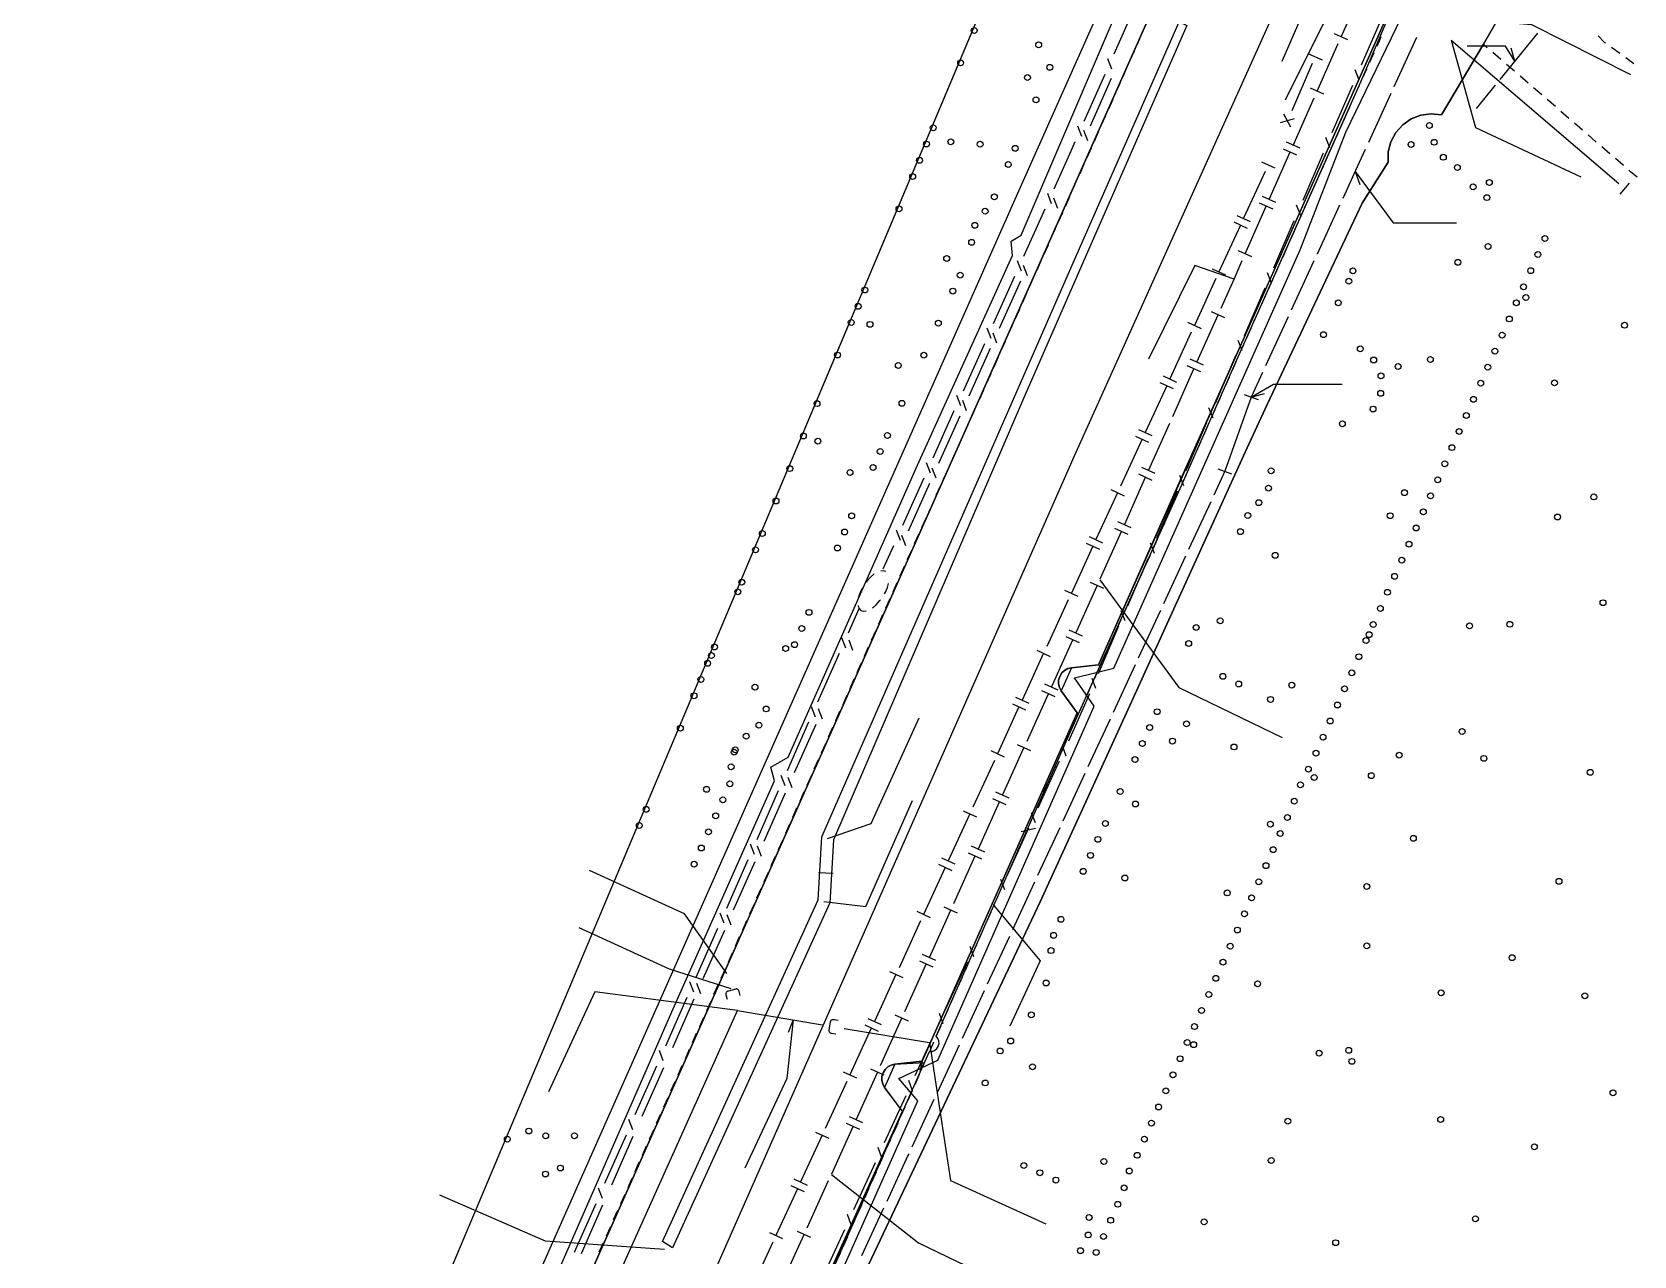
# Model space of a CAD drawing. Header units: metres. Extents: x 3206 to 3701, y 9896 to 11410.
# Drawn here: x 3428.9 to 3538.1, y 11059 to 11142.5 of the extents above; entities that cross this region are included whole.
import ezdxf

# ---------------------------------------------------------------- set-up
doc = ezdxf.new("R2010")
doc.units = ezdxf.units.M
for name, color, linetype in [('BOUNDARY', 7, 'Continuous'), ('CURB', 7, 'Continuous'), ('ELECTR_CABLE', 7, 'Continuous'), ('ELECTR_CABLE_COMM', 7, 'Continuous'), ('GAS', 7, 'Continuous'), ('GROUND', 7, 'Continuous'), ('ROAD', 7, 'Continuous'), ('SEWER', 7, 'Continuous'), ('SIDEWALK_PATH', 7, 'Continuous'), ('WATER_PIPELINE', 7, 'Continuous')]:
    doc.layers.add(name, color=color, linetype=linetype)

# ---------------------------------------------------------------- blocks, each defined once
blk = doc.blocks.new('МОЖЖЕВЕЛЬНИК_СКАЛЬНЫЙ')
blk.add_circle((0, 0), 0.2)
blk = doc.blocks.new('КЛЕН_САХАРИСТЫЙ')
blk.add_circle((0, 0), 0.2)
blk = doc.blocks.new('БЕРЕЗА_ПОЛЕЗНАЯ')
blk.add_circle((0, 0), 0.2)
blk = doc.blocks.new('ЧЕРЕМУХА_ШУБЕРТ')
blk.add_circle((0, 0), 0.2)

msp = doc.modelspace()

# ---------------------------------------------------------------- linework, layer by layer
at = {"layer": 'BOUNDARY'}
msp.add_lwpolyline([(3253.02, 9915.67), (3233.6, 10020.11), (3233.04, 10027.23), (3225.68, 10139.96), (3262.08, 10325.26), (3335.84, 10689.44), (3351.1, 10763.68), (3367.77, 10831.23), (3377.81, 10869.11), (3520.39, 11207.45), (3551.17, 11273.83), (3554.01, 11279.37), (3611.72, 11390.17), (3639.44, 11373.13), (3680.64, 11298.58), (3281.25, 9920.2)], close=True, dxfattribs=at)
at = {"layer": 'CURB'}
for points in [[(3520.12, 11140.89), (3524.53, 11150.8)], [(3504.55, 11142.26), (3504.26, 11141.61)], [(3520.89, 11142.13), (3520.77, 11141.83), (3520.61, 11141.48)], [(3535.69, 11142.19), (3536.14, 11141.75), (3536.2, 11141.71)], [(3504.06, 11141.15), (3503.77, 11140.51)], [(3520.4, 11141.03), (3520.11, 11140.38)], [(3528.14, 11141.38), (3527.87, 11141.62)], [(3529.07, 11140.58), (3528.52, 11141.06)], [(3536.6, 11141.42), (3537.17, 11141.01)], [(3537.58, 11140.72), (3538.14, 11140.3)], [(3503.57, 11140.05), (3503.29, 11139.41)], [(3519.9, 11139.92), (3519.61, 11139.28)], [(3530, 11139.78), (3529.45, 11140.25)], [(3503.08, 11138.95), (3502.8, 11138.3)], [(3519.4, 11138.82), (3519.11, 11138.17)], [(3530.93, 11138.98), (3530.92, 11138.98), (3530.38, 11139.45)], [(3531.85, 11138.17), (3531.3, 11138.65)], [(3502.6, 11137.85), (3502.31, 11137.2)], [(3518.91, 11137.72), (3518.62, 11137.07)], [(3532.78, 11137.37), (3532.23, 11137.85)], [(3502.1, 11136.74), (3501.82, 11136.1)], [(3518.42, 11136.61), (3518.13, 11135.96)], [(3533.71, 11136.57), (3533.16, 11137.04)], [(3501.61, 11135.64), (3501.33, 11135)], [(3517.93, 11135.5), (3517.64, 11134.86)], [(3534.64, 11135.76), (3534.09, 11136.24)], [(3535.56, 11134.96), (3535.01, 11135.44)], [(3501.12, 11134.54), (3500.84, 11133.89)], [(3517.43, 11134.4), (3517.14, 11133.75)], [(3536.49, 11134.16), (3535.94, 11134.64)], [(3500.63, 11133.44), (3500.35, 11132.79)], [(3516.94, 11133.29), (3516.65, 11132.65)], [(3537.42, 11133.36), (3536.87, 11133.83)], [(3538.35, 11132.56), (3537.91, 11132.93), (3537.8, 11133.03)], [(3500, 11132.01), (3499.86, 11131.69)], [(3516.45, 11132.19), (3516.16, 11131.54)], [(3499.65, 11131.23), (3499.37, 11130.59)], [(3515.95, 11131.08), (3515.66, 11130.44)], [(3499.17, 11130.14), (3498.88, 11129.5)], [(3515.46, 11129.98), (3515.17, 11129.33)], [(3498.68, 11129.04), (3498.39, 11128.4)], [(3514.97, 11128.87), (3514.68, 11128.22)], [(3498.19, 11127.94), (3497.9, 11127.3)], [(3514.47, 11127.77), (3514.19, 11127.12)], [(3497.7, 11126.85), (3497.42, 11126.2)], [(3513.98, 11126.66), (3513.69, 11126.01)], [(3497.21, 11125.75), (3496.93, 11125.11)], [(3513.49, 11125.56), (3513.2, 11124.91)], [(3496.73, 11124.65), (3496.44, 11124.01)], [(3513, 11124.45), (3512.71, 11123.8)], [(3496.24, 11123.55), (3495.95, 11122.91)], [(3512.5, 11123.35), (3512.21, 11122.7)], [(3495.75, 11122.46), (3495.46, 11121.82)], [(3512.01, 11122.24), (3511.72, 11121.59)], [(3495.26, 11121.36), (3494.98, 11120.72)], [(3511.52, 11121.14), (3511.23, 11120.49)], [(3494.77, 11120.26), (3494.49, 11119.62)], [(3511.02, 11120.03), (3510.97, 11119.91), (3510.74, 11119.38)], [(3494.28, 11119.16), (3494, 11118.52)], [(3510.54, 11118.92), (3510.25, 11118.27)], [(3493.8, 11118.07), (3493.76, 11117.99), (3493.51, 11117.43)], [(3510.05, 11117.82), (3509.76, 11117.17)], [(3493.3, 11116.97), (3493.02, 11116.33)], [(3509.56, 11116.71), (3509.27, 11116.06)], [(3492.81, 11115.88), (3492.52, 11115.24)], [(3509.07, 11115.6), (3508.78, 11114.95)], [(3492.32, 11114.78), (3492.03, 11114.14)], [(3508.58, 11114.5), (3508.29, 11113.85)], [(3491.82, 11113.69), (3491.54, 11113.05)], [(3508.09, 11113.39), (3507.8, 11112.74)], [(3491.33, 11112.59), (3491.04, 11111.95)], [(3507.6, 11112.28), (3507.32, 11111.63)], [(3490.84, 11111.5), (3490.55, 11110.86)], [(3507.11, 11111.18), (3506.82, 11110.53)], [(3490.35, 11110.4), (3490.06, 11109.76)], [(3506.61, 11110.07), (3506.32, 11109.43)], [(3489.85, 11109.31), (3489.56, 11108.67)], [(3489.36, 11108.21), (3489.07, 11107.57)], [(3506.12, 11108.97), (3505.82, 11108.32)], [(3488.87, 11107.12), (3488.59, 11106.51), (3488.58, 11106.48)], [(3505.62, 11107.87), (3505.33, 11107.22)], [(3488.38, 11106.02), (3488.09, 11105.38)], [(3505.12, 11106.76), (3504.83, 11106.12)], [(3487.89, 11104.92), (3487.6, 11104.28)], [(3504.62, 11105.66), (3504.33, 11105.01)], [(3487.4, 11103.82), (3487.11, 11103.18)], [(3504.13, 11104.56), (3503.83, 11103.91)], [(3486.91, 11102.73), (3486.63, 11102.09)], [(3503.63, 11103.45), (3503.34, 11102.81)], [(3486.42, 11101.63), (3486.14, 11100.99)], [(3503.13, 11102.35), (3502.84, 11101.7)], [(3485.93, 11100.53), (3485.65, 11099.89)], [(3502.63, 11101.25), (3502.34, 11100.6)], [(3485.45, 11099.43), (3485.16, 11098.79)], [(3502.14, 11100.14), (3501.84, 11099.5)], [(3484.96, 11098.34), (3484.67, 11097.7)], [(3499.8, 11099.13), (3499.09, 11097.55)], [(3501.64, 11099.04), (3501.35, 11098.39)], [(3484.47, 11097.24), (3484.19, 11096.6)], [(3501.14, 11097.94), (3500.85, 11097.29)], [(3483.98, 11096.14), (3483.7, 11095.5)], [(3500.64, 11096.83), (3500.35, 11096.19)], [(3483.49, 11095.05), (3483.21, 11094.4)], [(3500, 11095.41), (3499.94, 11095.28), (3499.85, 11095.09)], [(3483.01, 11093.95), (3482.72, 11093.31)], [(3499.64, 11094.63), (3499.36, 11093.98)], [(3482.52, 11092.85), (3482.23, 11092.21)], [(3499.15, 11093.53), (3498.87, 11092.88)], [(3482.03, 11091.75), (3482.01, 11091.7), (3481.74, 11091.11)], [(3498.67, 11092.42), (3498.38, 11091.77)], [(3481.54, 11090.66), (3481.26, 11090.02)], [(3498.18, 11091.31), (3497.89, 11090.66)], [(3481.05, 11089.56), (3480.77, 11088.92)], [(3497.69, 11090.21), (3497.41, 11089.56)], [(3480.56, 11088.46), (3480.28, 11087.82)], [(3497.2, 11089.1), (3496.92, 11088.45)], [(3480.08, 11087.36), (3479.79, 11086.72)], [(3496.72, 11087.99), (3496.43, 11087.34)], [(3479.59, 11086.27), (3479.3, 11085.63)], [(3496.23, 11086.89), (3495.94, 11086.24)], [(3479.1, 11085.17), (3478.81, 11084.53)], [(3495.74, 11085.78), (3495.46, 11085.13)], [(3478.61, 11084.07), (3478.32, 11083.43)], [(3495.25, 11084.67), (3494.97, 11084.03)], [(3478.12, 11082.98), (3477.84, 11082.34)], [(3494.77, 11083.57), (3494.48, 11082.92)], [(3477.63, 11081.88), (3477.35, 11081.24)], [(3494.28, 11082.46), (3493.99, 11081.81)], [(3477.14, 11080.78), (3476.86, 11080.14)], [(3493.79, 11081.35), (3493.51, 11080.71)], [(3476.65, 11079.68), (3476.37, 11079.04)], [(3493.31, 11080.25), (3493.02, 11079.6)], [(3476.17, 11078.59), (3475.88, 11077.95)], [(3492.82, 11079.14), (3492.53, 11078.49)], [(3475.68, 11077.49), (3475.39, 11076.85)], [(3492.33, 11078.03), (3492.04, 11077.39)], [(3475.19, 11076.39), (3474.9, 11075.75)], [(3491.84, 11076.93), (3491.56, 11076.28)], [(3474.7, 11075.3), (3474.42, 11074.66)], [(3491.36, 11075.82), (3491.07, 11075.17)], [(3474.21, 11074.2), (3473.93, 11073.56)], [(3490.87, 11074.72), (3490.58, 11074.07)], [(3473.72, 11073.1), (3473.44, 11072.46)], [(3490.38, 11073.61), (3490.1, 11072.96)], [(3473.23, 11072), (3472.95, 11071.36)], [(3487.75, 11072.11), (3487.04, 11070.53)], [(3487.75, 11072.11), (3489.78, 11072.22)], [(3489.89, 11072.5), (3489.61, 11071.85)], [(3472.75, 11070.91), (3472.46, 11070.27)], [(3489.41, 11071.4), (3489.12, 11070.75)], [(3472.26, 11069.81), (3471.97, 11069.17)], [(3488.92, 11070.29), (3488.63, 11069.64)], [(3471.77, 11068.71), (3471.48, 11068.07)], [(3488.43, 11069.18), (3488.14, 11068.54)], [(3471.28, 11067.62), (3471, 11066.98)], [(3487.94, 11068.08), (3487.65, 11067.43)], [(3470.79, 11066.52), (3470.51, 11065.88)], [(3487.45, 11066.97), (3487.16, 11066.33)], [(3470.3, 11065.42), (3470.02, 11064.78)], [(3486.96, 11065.87), (3486.67, 11065.22)], [(3469.81, 11064.32), (3469.53, 11063.68)], [(3486.47, 11064.76), (3486.18, 11064.11)], [(3469.33, 11063.23), (3469.04, 11062.59)], [(3485.98, 11063.66), (3485.69, 11063.01)], [(3468.84, 11062.13), (3468.55, 11061.49)], [(3485.49, 11062.55), (3485.2, 11061.9)], [(3468.35, 11061.03), (3468.06, 11060.39)], [(3485, 11061.45), (3484.71, 11060.8)], [(3467.86, 11059.94), (3467.57, 11059.3)], [(3484.51, 11060.34), (3484.22, 11059.69)], [(3484.02, 11059.23), (3483.73, 11058.59)]]:
    msp.add_lwpolyline(points, dxfattribs=at)
at = {"layer": 'ELECTR_CABLE'}
for points in [[(3437.54, 10996.61), (3446.96, 11017.71), (3446.94, 11018.78), (3447.82, 11019.67), (3456.75, 11040), (3462, 11051.61), (3461.81, 11052.3), (3462.46, 11052.61), (3472.54, 11075.68), (3479.55, 11091.43), (3479.28, 11092.35), (3480.47, 11093.04), (3489.29, 11112.93), (3495.76, 11127.22), (3495.68, 11128.21), (3496.35, 11128.62), (3510.29, 11161.16), (3510.58, 11162.45), (3511.79, 11163.9), (3518.14, 11177.46), (3525.47, 11194.44), (3524.01, 11194.83)], [(3458.5, 10999.65), (3459.96, 11004.07), (3464.99, 11014.95), (3463.69, 11017.82), (3466.4, 11018.19), (3474.86, 11037.42), (3476.48, 11041.41), (3475.23, 11042.87), (3477.74, 11043.66), (3489.31, 11069.62), (3488.02, 11071.14), (3490.67, 11072.39), (3501.33, 11096.5), (3500, 11098.45), (3502.68, 11099.11), (3515.39, 11127.6), (3518.5, 11135.64), (3518.5, 11135.64), (3525.76, 11150.68), (3532.83, 11164.64), (3540.02, 11173.37), (3543.41, 11186.97), (3547.12, 11194.83)], [(3523.31, 11142.08), (3521.77, 11138.73)], [(3531.57, 11142.37), (3528.99, 11139.21)], [(3530.01, 11140.46), (3529.39, 11141.49), (3526.76, 11141.49)], [(3530.01, 11140.46), (3529.76, 11141.36)], [(3528.67, 11138.83), (3527.39, 11137.25)], [(3521.56, 11138.27), (3520.03, 11134.92)], [(3519.82, 11134.46), (3519.27, 11133.26), (3518.28, 11131.11)], [(3519.12, 11132.94), (3521.72, 11129.45), (3526.03, 11129.45)], [(3519.12, 11132.94), (3519.46, 11132.07)], [(3518.07, 11130.66), (3516.53, 11127.31)], [(3516.32, 11126.85), (3514.77, 11123.5)], [(3514.56, 11123.05), (3513.02, 11119.7)], [(3512.81, 11119.25), (3512.04, 11117.57)], [(3511.57, 11117.74), (3512.51, 11117.4)], [(3512.04, 11117.57), (3513.56, 11118.45), (3518.25, 11118.45)], [(3512.04, 11117.57), (3512.94, 11117.81)], [(3512.04, 11117.57), (3510.24, 11112.52)], [(3510.24, 11112.52), (3509.49, 11110.89)], [(3509.77, 11112.69), (3510.71, 11112.35)], [(3509.28, 11110.44), (3507.77, 11107.19)], [(3507.56, 11106.74), (3506.06, 11103.49)], [(3505.85, 11103.03), (3504.34, 11099.78)], [(3504.13, 11099.33), (3502.63, 11096.08)], [(3502.42, 11095.62), (3500.91, 11092.37)], [(3500.7, 11091.92), (3499.2, 11088.67)], [(3498.99, 11088.22), (3497.48, 11084.97)], [(3497.27, 11084.51), (3495.77, 11081.26)], [(3495.56, 11080.81), (3494.05, 11077.56)], [(3493.84, 11077.11), (3492.34, 11073.86)], [(3492.13, 11073.4), (3490.62, 11070.15)], [(3490.41, 11069.7), (3488.91, 11066.45)], [(3488.7, 11066), (3488.64, 11065.88), (3487.19, 11062.75)], [(3486.98, 11062.29), (3485.47, 11059.04)]]:
    msp.add_lwpolyline(points, dxfattribs=at)
at = {"layer": 'ELECTR_CABLE_COMM'}
for points in [[(3502.7, 11140.96), (3504.14, 11144.19)], [(3519.57, 11140.21), (3520.97, 11143.44)], [(3500.66, 11136.37), (3502.09, 11139.59)], [(3502.53, 11139.93), (3502.26, 11140.63)], [(3519.41, 11139.18), (3519.13, 11139.87)], [(3501.08, 11136.07), (3502.52, 11139.31)], [(3517.57, 11135.61), (3518.97, 11138.84)], [(3500.49, 11135.33), (3500.22, 11136.03)], [(3500.91, 11135.04), (3500.64, 11135.74)], [(3517.41, 11134.57), (3517.14, 11135.27)], [(3498.61, 11131.77), (3499.77, 11134.36), (3500.05, 11134.99)], [(3515.58, 11131), (3516.98, 11134.23)], [(3498.43, 11130.74), (3498.17, 11131.44)], [(3498.85, 11130.43), (3498.58, 11131.13)], [(3496.55, 11127.19), (3497.99, 11130.41)], [(3515.42, 11129.96), (3515.14, 11130.66)], [(3513.59, 11126.39), (3514.98, 11129.62)], [(3496.37, 11126.15), (3496.11, 11126.85)], [(3496.78, 11125.83), (3496.51, 11126.54)], [(3494.48, 11122.6), (3495.93, 11125.82)], [(3494.88, 11122.27), (3496.34, 11125.5)], [(3513.43, 11125.35), (3513.15, 11126.05)], [(3511.59, 11121.78), (3512.99, 11125.01)], [(3494.31, 11121.57), (3494.04, 11122.27)], [(3492.42, 11118.01), (3493.87, 11121.23)], [(3494.71, 11121.24), (3494.44, 11121.94)], [(3511.43, 11120.75), (3511.16, 11121.44)], [(3492.81, 11117.67), (3494.27, 11120.9)], [(3509.6, 11117.17), (3511, 11120.41)], [(3490.36, 11113.43), (3491.8, 11116.65)], [(3492.24, 11116.98), (3491.98, 11117.68)], [(3492.64, 11116.64), (3492.37, 11117.34)], [(3509.44, 11116.14), (3509.16, 11116.84)], [(3490.74, 11113.07), (3492.2, 11116.3)], [(3507.6, 11112.57), (3509, 11115.8)], [(3490.18, 11112.39), (3489.91, 11113.09)], [(3490.57, 11112.04), (3490.3, 11112.74)], [(3488.29, 11108.84), (3489.74, 11112.06)], [(3488.68, 11108.47), (3490.13, 11111.7)], [(3505.61, 11107.96), (3507.01, 11111.19)], [(3507.44, 11111.53), (3507.17, 11112.23)], [(3488.12, 11107.81), (3487.85, 11108.51)], [(3488.5, 11107.44), (3488.23, 11108.14)], [(3486.95, 11105.86), (3487.68, 11107.47)], [(3505.45, 11106.92), (3505.17, 11107.62)], [(3487.14, 11105.68), (3486.98, 11105.73), (3486.78, 11105.72), (3486.78, 11105.72)], [(3503.62, 11103.35), (3505.01, 11106.58)], [(3486.33, 11105.5), (3486.32, 11105.5), (3486.08, 11105.29), (3485.85, 11105.04), (3485.8, 11104.97)], [(3487.03, 11104.17), (3487.11, 11104.29), (3487.24, 11104.6), (3487.31, 11104.86)], [(3485.53, 11104.55), (3485.47, 11104.45), (3485.34, 11104.14), (3485.25, 11103.86)], [(3486.23, 11103.22), (3486.26, 11103.24), (3486.5, 11103.44), (3486.73, 11103.7), (3486.76, 11103.75)], [(3484.58, 11101.5), (3485.31, 11103.16)], [(3485.24, 11103.36), (3485.24, 11103.34), (3485.31, 11103.16), (3485.43, 11103.04), (3485.6, 11102.98), (3485.79, 11103)], [(3503.46, 11102.32), (3503.18, 11103.01)], [(3501.62, 11098.74), (3503.02, 11101.98)], [(3484.41, 11100.46), (3484.14, 11101.16)], [(3484.89, 11100.31), (3484.62, 11101.01)], [(3482.5, 11096.81), (3483.97, 11100.13)], [(3501.46, 11097.71), (3501.19, 11098.4)], [(3499.61, 11094.15), (3500, 11095), (3501.03, 11097.37)], [(3482.33, 11095.77), (3482.06, 11096.47)], [(3482.82, 11095.63), (3482.55, 11096.33)], [(3480.43, 11092.12), (3481.89, 11095.44)], [(3480.91, 11091.98), (3482.38, 11095.29)], [(3499.43, 11093.11), (3499.17, 11093.81)], [(3497.51, 11089.58), (3498.98, 11092.78)], [(3480.26, 11091.09), (3479.99, 11091.78)], [(3480.74, 11090.95), (3480.47, 11091.65)], [(3478.35, 11087.43), (3479.82, 11090.75)], [(3478.83, 11087.3), (3480.3, 11090.61)], [(3495.42, 11085.02), (3496.89, 11088.22)], [(3497.33, 11088.55), (3497.07, 11089.25)], [(3496.36, 11087.96), (3497.33, 11088.2)], [(3476.28, 11082.74), (3477.74, 11086.06)], [(3478.18, 11086.4), (3477.91, 11087.1)], [(3478.66, 11086.26), (3478.39, 11086.96)], [(3476.75, 11082.62), (3478.22, 11085.93)], [(3495.24, 11083.99), (3494.98, 11084.69)], [(3494.47, 11082.94), (3497.66, 11079.16), (3495.58, 11074.69)], [(3476.11, 11081.71), (3475.84, 11082.41)], [(3476.58, 11081.58), (3476.31, 11082.28)], [(3474.2, 11078.05), (3475.67, 11081.37)], [(3474.68, 11077.94), (3476.15, 11081.25)], [(3493.14, 11079.42), (3492.88, 11080.13)], [(3491.23, 11075.89), (3492.7, 11079.09)], [(3474.03, 11077.02), (3473.76, 11077.72)], [(3474.51, 11076.9), (3474.24, 11077.6)], [(3472.12, 11073.36), (3473.59, 11076.68)], [(3472.6, 11073.25), (3474.07, 11076.57)], [(3491.05, 11074.86), (3490.79, 11075.56)], [(3489.14, 11071.33), (3490.61, 11074.53)], [(3471.96, 11072.33), (3471.69, 11073.03)], [(3470.05, 11068.68), (3471.52, 11071.99)], [(3470.52, 11068.57), (3471.99, 11071.88)], [(3488.96, 11070.3), (3488.7, 11071)], [(3487.05, 11066.77), (3488.51, 11069.97)], [(3469.88, 11067.64), (3469.61, 11068.34)], [(3467.97, 11063.99), (3469.44, 11067.3)], [(3468.44, 11063.89), (3469.91, 11067.2)], [(3486.86, 11065.73), (3486.6, 11066.44)], [(3484.95, 11062.2), (3486.42, 11065.4)], [(3467.81, 11062.95), (3467.54, 11063.65)], [(3465.9, 11059.3), (3467.37, 11062.62)], [(3466.37, 11059.21), (3467.83, 11062.52)], [(3484.77, 11061.17), (3484.51, 11061.87)], [(3482.86, 11057.64), (3484.33, 11060.84)]]:
    msp.add_lwpolyline(points, dxfattribs=at)
at = {"layer": 'GAS'}
for points in [[(3520.84, 11148.13), (3517.1, 11147.31), (3514.12, 11140.45)], [(3519.26, 11147.31), (3517.53, 11144.2), (3514.36, 11137.81)], [(3518.18, 11142.13), (3519.62, 11145.37)], [(3518.64, 11141.93), (3517.72, 11142.33)], [(3515.96, 11140.96), (3516.87, 11140.56)], [(3516.54, 11138.43), (3517.98, 11141.67)], [(3516.21, 11140.31), (3514.81, 11137.08)], [(3517, 11138.23), (3516.09, 11138.63)], [(3514.91, 11134.73), (3516.34, 11137.97)], [(3514.98, 11136.53), (3514.01, 11136.26)], [(3514.74, 11135.98), (3514.27, 11136.86)], [(3513.27, 11131.04), (3514.71, 11134.28)], [(3515.16, 11134.07), (3514.25, 11134.48)], [(3515.37, 11134.53), (3514.45, 11134.94)], [(3512.74, 11133.61), (3513.65, 11133.19)], [(3512.99, 11132.95), (3511.52, 11129.76)], [(3513.73, 11130.83), (3512.82, 11131.24)], [(3511.07, 11129.96), (3511.98, 11129.55)], [(3511.64, 11127.34), (3513.07, 11130.58)], [(3513.53, 11130.38), (3512.61, 11130.78)], [(3511.31, 11129.3), (3509.84, 11126.11)], [(3510.86, 11129.51), (3511.77, 11129.09)], [(3512.09, 11127.14), (3511.18, 11127.54)], [(3510.88, 11125.62), (3508.21, 11126.55), (3505.04, 11120.17)], [(3509.99, 11123.64), (3510.88, 11125.62), (3511.43, 11126.88)], [(3509.63, 11125.65), (3508.17, 11122.46)], [(3509.39, 11126.32), (3510.3, 11125.9)], [(3508.34, 11119.95), (3509.79, 11123.19)], [(3510.25, 11122.98), (3509.33, 11123.39)], [(3507.71, 11122.67), (3508.62, 11122.25)], [(3507.96, 11122), (3506.49, 11118.81)], [(3508.8, 11119.75), (3507.89, 11120.15)], [(3506.03, 11119.02), (3506.94, 11118.6)], [(3506.7, 11116.26), (3508.14, 11119.49)], [(3508.6, 11119.29), (3507.68, 11119.7)], [(3506.28, 11118.35), (3504.81, 11115.16)], [(3505.82, 11118.56), (3506.73, 11118.15)], [(3505.05, 11112.56), (3506.49, 11115.8)], [(3504.6, 11114.71), (3503.13, 11111.51)], [(3504.15, 11114.91), (3505.05, 11114.5)], [(3504.35, 11115.37), (3505.26, 11114.95)], [(3505.3, 11111.9), (3504.39, 11112.31)], [(3505.5, 11112.36), (3504.59, 11112.77)], [(3502.47, 11111.27), (3503.38, 11110.85)], [(3503.4, 11108.87), (3504.84, 11112.11)], [(3502.92, 11111.06), (3501.45, 11107.86)], [(3503.85, 11108.67), (3502.94, 11109.08)], [(3501, 11108.07), (3501.91, 11107.65)], [(3501.75, 11105.18), (3503.19, 11108.42)], [(3503.65, 11108.21), (3502.74, 11108.62)], [(3501.24, 11107.41), (3499.78, 11104.21)], [(3500.79, 11107.62), (3501.7, 11107.2)], [(3500.09, 11101.49), (3501.54, 11104.72)], [(3502, 11104.52), (3501.09, 11104.93)], [(3501.72, 11105.11), (3507.11, 11097.77), (3514.15, 11094.37)], [(3499.57, 11103.76), (3498.1, 11100.57)], [(3499.32, 11104.42), (3500.23, 11104.01)], [(3500.54, 11101.29), (3499.63, 11101.7)], [(3497.43, 11100.32), (3498.34, 11099.9)], [(3498.42, 11097.81), (3499.88, 11101.04)], [(3500.34, 11100.83), (3499.42, 11101.24)], [(3497.89, 11100.11), (3496.42, 11096.92)], [(3495.97, 11097.13), (3496.87, 11096.71)], [(3496.76, 11094.12), (3498.22, 11097.35)], [(3498.67, 11097.15), (3497.76, 11097.56)], [(3498.88, 11097.6), (3497.97, 11098.01)], [(3496.21, 11096.46), (3494.74, 11093.27)], [(3495.76, 11096.67), (3496.66, 11096.25)], [(3497.01, 11093.46), (3496.1, 11093.87)], [(3494.53, 11092.81), (3493.06, 11089.62)], [(3494.29, 11093.48), (3495.2, 11093.06)], [(3495.09, 11090.44), (3496.55, 11093.67)], [(3495.55, 11090.23), (3494.64, 11090.64)], [(3492.4, 11089.37), (3493.31, 11088.96)], [(3493.43, 11086.75), (3494.89, 11089.98)], [(3495.34, 11089.78), (3494.43, 11090.19)], [(3492.85, 11089.17), (3491.39, 11085.97)], [(3490.93, 11086.18), (3491.84, 11085.76)], [(3491.76, 11083.07), (3493.22, 11086.3)], [(3493.68, 11086.09), (3492.77, 11086.5)], [(3493.88, 11086.55), (3492.97, 11086.96)], [(3491.18, 11085.52), (3489.71, 11082.32)], [(3490.72, 11085.73), (3491.63, 11085.31)], [(3492.01, 11082.4), (3491.1, 11082.82)], [(3489.5, 11081.87), (3488.03, 11078.67)], [(3489.25, 11082.53), (3490.16, 11082.11)], [(3490.1, 11079.38), (3491.56, 11082.61)], [(3490.55, 11079.17), (3489.64, 11079.59)], [(3487.37, 11078.43), (3488.28, 11078.01)], [(3488.43, 11075.7), (3489.89, 11078.92)], [(3490.35, 11078.72), (3489.44, 11079.13)], [(3487.82, 11078.22), (3486.35, 11075.02)], [(3485.9, 11075.23), (3486.81, 11074.82)], [(3486.77, 11072.01), (3488.23, 11075.24)], [(3488.68, 11075.03), (3487.77, 11075.45)], [(3486.14, 11074.57), (3484.67, 11071.38)], [(3485.69, 11074.78), (3486.6, 11074.36)], [(3484.47, 11070.92), (3483, 11067.73)], [(3484.22, 11071.59), (3485.13, 11071.17)], [(3485.11, 11068.32), (3486.56, 11071.55)], [(3487.02, 11071.35), (3486.11, 11071.76)], [(3482.33, 11067.48), (3483.24, 11067.06)], [(3483.44, 11064.64), (3484.9, 11067.87)], [(3485.36, 11067.66), (3484.44, 11068.07)], [(3485.56, 11068.12), (3484.65, 11068.53)], [(3482.79, 11067.27), (3481.32, 11064.08)], [(3480.86, 11064.29), (3481.77, 11063.87)], [(3483.42, 11064.58), (3489.36, 11059.93), (3496.48, 11056.5)], [(3481.11, 11063.62), (3479.64, 11060.43)], [(3480.66, 11063.83), (3481.56, 11063.42)], [(3481.77, 11060.96), (3483.23, 11064.18)], [(3479.43, 11059.98), (3477.96, 11056.78)], [(3479.19, 11060.64), (3480.09, 11060.22)], [(3480.09, 11057.28), (3481.56, 11060.5)], [(3482.01, 11060.3), (3481.1, 11060.71)]]:
    msp.add_lwpolyline(points, dxfattribs=at)
at = {"layer": 'GROUND'}
for points in [[(3377.81, 10869.11), (3520.39, 11207.45)], [(3504.31, 11149.88), (3496.11, 11131.46), (3437.76, 10999.89)], [(3485.56, 11057.62), (3497.66, 11083.18), (3503.54, 11096.06), (3511.64, 11113.83), (3513.13, 11117.07), (3519.61, 11130.78), (3521.38, 11133.59), (3521.39, 11134.3), (3521.57, 11134.98), (3521.9, 11135.6), (3522.37, 11136.13), (3522.96, 11136.54), (3523.61, 11136.79), (3524.31, 11136.89), (3525.01, 11136.81), (3527.87, 11141.62), (3530.89, 11146.86)]]:
    msp.add_lwpolyline(points, dxfattribs=at)
at = {"layer": 'ROAD'}
for points in [[(3513.55, 11162.51), (3436.82, 10990)], [(3476.97, 11043.89), (3488.26, 11068.91), (3487.04, 11070.53), (3486.92, 11070.76), (3486.86, 11071.01), (3486.86, 11071.27), (3486.94, 11071.52), (3487.08, 11071.75), (3487.26, 11071.92), (3487.49, 11072.05), (3487.75, 11072.11), (3489.61, 11072.31), (3500.17, 11096.06), (3499.09, 11097.55), (3498.97, 11097.78), (3498.91, 11098.03), (3498.91, 11098.29), (3498.99, 11098.54), (3499.13, 11098.77), (3499.31, 11098.94), (3499.54, 11099.07), (3499.8, 11099.13), (3501.62, 11099.32), (3507.23, 11111.93), (3512.17, 11123.01), (3517.46, 11134.88), (3526.68, 11155.63)]]:
    msp.add_lwpolyline(points, dxfattribs=at)
at = {"layer": 'SEWER'}
for points in [[(3526.25, 11143.38), (3531.16, 11142.96), (3537.9, 11139.57)], [(3525.68, 11141.89), (3527.34, 11135.95), (3534.52, 11132.58)], [(3525.68, 11141.89), (3537.1, 11132.14)], [(3537.81, 11132.16), (3537.17, 11131.41)], [(3476.3, 11078.29), (3473.41, 11082.36), (3466.92, 11085.32)], [(3476.59, 11077.25), (3472.39, 11078.59), (3466.23, 11081.4)], [(3477.02, 11075.76), (3467.3, 11077.03), (3464.14, 11070.22)], [(3477.2, 11076.79), (3477.13, 11077.06), (3477.11, 11077.1), (3477.1, 11077.12), (3477.08, 11077.16), (3477.05, 11077.19), (3477.02, 11077.21), (3476.99, 11077.23), (3476.95, 11077.24), (3476.92, 11077.24), (3476.89, 11077.23), (3476.33, 11077.07), (3476.31, 11077.06), (3476.29, 11077.05), (3476.27, 11077.03), (3476.26, 11077.01), (3476.24, 11076.98), (3476.23, 11076.95), (3476.22, 11076.92), (3476.22, 11076.87), (3476.23, 11076.83), (3476.31, 11076.53)], [(3465.81, 11050.83), (3477.02, 11075.76)], [(3477.02, 11075.76), (3482.82, 11074.79)], [(3480.82, 11075.12), (3480.39, 11071.14), (3477.52, 11065.01)], [(3480.82, 11075.12), (3480.48, 11074.26)], [(3483.87, 11075.09), (3483.6, 11075.13), (3483.56, 11075.14), (3483.53, 11075.13), (3483.48, 11075.13), (3483.45, 11075.12), (3483.42, 11075.1), (3483.39, 11075.08), (3483.36, 11075.05), (3483.35, 11075.02), (3483.34, 11074.99), (3483.24, 11074.42), (3483.24, 11074.39), (3483.25, 11074.37), (3483.26, 11074.34), (3483.27, 11074.32), (3483.29, 11074.3), (3483.31, 11074.27), (3483.34, 11074.25), (3483.38, 11074.23), (3483.42, 11074.22), (3483.72, 11074.17)], [(3484.3, 11074.55), (3490.1, 11073.58)], [(3490.1, 11073.58), (3491.54, 11064.19), (3498.03, 11061.23)]]:
    msp.add_lwpolyline(points, dxfattribs=at)
at = {"layer": 'SIDEWALK_PATH'}
for points in [[(3526.68, 11155.63), (3517.46, 11134.88), (3510.93, 11120.21), (3507.24, 11111.93), (3501.62, 11099.32), (3501.74, 11099.27), (3507.19, 11111.34), (3510.97, 11119.91), (3517.62, 11134.81), (3519.51, 11139.06), (3521.65, 11144.05), (3525.76, 11152.69), (3530.21, 11158.73), (3533.72, 11163.64), (3536.82, 11170.53), (3535.3, 11170.77)], [(3501.74, 11099.27), (3501.62, 11099.32), (3499.8, 11099.13), (3499.54, 11099.07), (3499.31, 11098.94), (3499.13, 11098.77), (3498.99, 11098.54), (3498.91, 11098.29), (3498.91, 11098.03), (3498.97, 11097.78), (3499.09, 11097.55), (3500.17, 11096.06), (3489.61, 11072.31), (3489.48, 11071.56), (3490.11, 11072.97), (3490.3, 11072.99), (3490.47, 11073.05), (3490.61, 11073.17), (3490.71, 11073.33), (3490.76, 11073.51), (3490.75, 11073.69), (3490.68, 11073.86), (3490.56, 11074.01), (3499.94, 11095.28)], [(3489.48, 11071.56), (3489.61, 11072.31), (3487.75, 11072.11), (3487.49, 11072.05), (3487.26, 11071.92), (3487.08, 11071.75), (3486.94, 11071.52), (3486.86, 11071.27), (3486.86, 11071.01), (3486.92, 11070.76), (3487.04, 11070.53), (3488.26, 11068.87), (3476.97, 11043.89), (3476.7, 11042.69)]]:
    msp.add_lwpolyline(points, close=True, dxfattribs=at)
for points in [[(3436.82, 10990), (3513.55, 11162.51)], [(3504.31, 11149.88), (3496.11, 11131.46), (3437.76, 10999.89)], [(3530.89, 11146.86), (3527.87, 11141.62), (3525.01, 11136.81), (3524.31, 11136.89), (3523.61, 11136.79), (3522.96, 11136.54), (3522.37, 11136.13), (3521.9, 11135.6), (3521.57, 11134.98), (3521.39, 11134.3), (3521.38, 11133.59), (3519.61, 11130.78), (3513.13, 11117.07), (3511.64, 11113.83), (3503.54, 11096.06), (3497.66, 11083.18), (3485.56, 11057.62)], [(3476.7, 11042.69), (3489.48, 11071.56), (3490.1, 11072.97), (3490.29, 11072.98), (3490.46, 11073.05), (3490.61, 11073.17), (3490.71, 11073.32), (3490.76, 11073.51), (3490.75, 11073.69), (3490.68, 11073.86), (3490.56, 11074.01), (3499.94, 11095.28), (3507.19, 11111.34), (3510.97, 11119.91), (3519.51, 11139.06), (3521.65, 11144.05)]]:
    msp.add_lwpolyline(points, dxfattribs=at)
at = {"layer": 'WATER_PIPELINE'}
for points in [[(3500, 11113.56), (3523.82, 11166.47)], [(3500, 11126.93), (3507.12, 11143.14), (3507.66, 11142.9), (3500, 11125.44), (3496.44, 11117.31), (3483.56, 11087.41), (3483.31, 11083.11), (3472.58, 11059.59), (3471.9, 11060.03), (3482.52, 11083.3), (3482.77, 11087.6), (3500, 11126.93)], [(3475.61, 11058.31), (3500, 11113.56)], [(3483.16, 11087.5), (3486.14, 11088.52), (3489.4, 11095.71)], [(3482.91, 11083.2), (3485.76, 11082.85), (3488.96, 11090.07)], [(3482.53, 11085.17), (3483.53, 11085.12)], [(3472.05, 11059.47), (3463.93, 11060.04), (3456.73, 11063.17)]]:
    msp.add_lwpolyline(points, dxfattribs=at)

# ---------------------------------------------------------------- block references
at = {"layer": 'BUSH'}
for p in [(3493.16, 11142.56), (3492.23, 11140.35), (3498.31, 11140.05), (3496.79, 11139.35), (3497.37, 11137.84), (3524.19, 11136.09), (3490.36, 11135.93), (3489.9, 11134.82), (3491.56, 11134.97), (3495.95, 11134.53), (3522.94, 11134.79), (3524.52, 11134.94), (3525.14, 11133.92), (3489.43, 11133.71), (3495.48, 11133.43), (3526.1, 11133.22), (3488.96, 11132.61), (3527.17, 11131.9), (3528.28, 11132.2), (3494.53, 11131.22), (3528.11, 11131.17), (3488.03, 11130.4), (3493.9, 11130.24), (3493.2, 11129.28), (3492.98, 11128.12), (3528.19, 11127.84), (3532.07, 11128.38), (3526.13, 11126.76), (3531.59, 11127.29), (3492.2, 11125.89), (3518.7, 11125.47), (3518.98, 11126.18), (3531.1, 11126.19), (3485.7, 11124.87), (3491.7, 11124.8), (3530.61, 11125.09), (3530.77, 11124.36), (3485.24, 11123.76), (3517.98, 11124), (3530.12, 11124), (3484.77, 11122.66), (3486.05, 11122.53), (3490.71, 11122.61), (3529.64, 11122.9), (3537.5, 11122.47), (3516.97, 11121.83), (3519.48, 11120.86), (3529.15, 11121.8), (3483.84, 11120.44), (3489.72, 11120.43), (3520.39, 11120.1), (3524.26, 11120.14), (3528.66, 11120.71), (3520.89, 11119.02), (3528.17, 11119.61), (3520.87, 11117.83), (3527.69, 11118.52), (3532.72, 11118.54), (3482.44, 11117.13), (3488.23, 11117.15), (3520.35, 11116.76), (3527.2, 11117.42), (3518.26, 11115.75), (3526.71, 11116.32), (3481.51, 11114.92), (3482.5, 11114.57), (3487.24, 11114.96), (3526.22, 11115.23), (3486.75, 11113.87), (3525.73, 11114.13), (3480.58, 11112.7), (3486.26, 11112.77), (3513.4, 11112.55), (3525.24, 11113.03), (3513.22, 11111.37), (3524.76, 11111.94), (3479.64, 11110.49), (3512.56, 11110.38), (3524.27, 11110.84), (3535.4, 11110.77), (3484.8, 11109.48), (3511.81, 11109.5), (3521.52, 11109.49), (3523.78, 11109.75), (3478.71, 11108.28), (3484.32, 11108.38), (3511.31, 11108.4), (3523.29, 11108.65), (3478.25, 11107.17), (3483.83, 11107.29), (3513.68, 11106.79), (3522.8, 11107.55), (3522.31, 11106.46), (3477.31, 11104.96), (3521.82, 11105.36), (3521.33, 11104.27), (3536.03, 11103.56), (3481.89, 11102.9), (3520.85, 11103.17), (3481.4, 11101.8), (3508.29, 11101.87), (3520.08, 11101.38), (3520.36, 11102.07), (3526.93, 11101.98), (3475.45, 11100.54), (3480.3, 11100.44), (3480.91, 11100.7), (3507.78, 11100.78), (3519.87, 11100.98), (3474.98, 11099.43), (3519.38, 11099.88), (3474.52, 11098.33), (3510.11, 11098.54), (3511.19, 11098.02), (3518.9, 11098.78), (3474.05, 11097.22), (3513.36, 11096.97), (3518.41, 11097.69), (3478.97, 11096.32), (3505.63, 11096.13), (3517.92, 11096.59), (3473.12, 11095.01), (3478.48, 11095.22), (3505.12, 11095.05), (3507.63, 11095.3), (3517.43, 11095.5), (3476.86, 11093.53), (3477.61, 11094.46), (3504.62, 11093.96), (3506.67, 11094.13), (3510.87, 11093.73), (3516.94, 11094.4), (3476.79, 11093.38), (3504.12, 11092.87), (3516.46, 11093.3), (3527.91, 11092.95), (3476.58, 11092.38), (3515.94, 11092.22), (3520.23, 11091.77), (3535.16, 11092), (3476.5, 11091.22), (3503.11, 11090.69), (3515.4, 11091.15), (3470.79, 11089.48), (3476.02, 11090.13), (3514.98, 11090.03), (3470.32, 11088.38), (3475.53, 11089.03), (3502.1, 11088.51), (3513.35, 11088.47), (3514.51, 11088.92), (3475.04, 11087.94), (3501.59, 11087.43), (3514.02, 11087.83), (3474.55, 11086.84), (3501.09, 11086.34), (3513.54, 11086.73), (3474.06, 11085.74), (3500.59, 11085.25), (3503.43, 11084.8), (3513.05, 11085.64), (3512.56, 11084.54), (3519.92, 11084.22), (3533.03, 11084.57), (3512.07, 11083.44), (3499.07, 11081.98), (3511.58, 11082.35), (3498.57, 11080.89), (3511.1, 11081.25), (3498.39, 11079.85), (3510.61, 11080.15), (3510.12, 11079.06), (3498.06, 11077.64), (3509.63, 11077.96), (3512.48, 11077.59), (3509.15, 11076.86), (3524.99, 11076.97), (3534.79, 11076.77), (3497.05, 11075.47), (3508.66, 11075.77), (3508.17, 11074.67), (3494.92, 11073.01), (3495.64, 11073.69), (3507.68, 11073.58), (3508.12, 11073.44), (3518.69, 11073.05), (3497.13, 11071.93), (3507.19, 11072.48), (3493.91, 11070.83), (3506.71, 11071.38), (3506.22, 11070.29), (3536.71, 11070.15), (3505.73, 11069.19), (3462.79, 11067.55), (3505.24, 11068.09), (3514.54, 11068.22), (3524.96, 11068.34), (3461.32, 11067), (3463.94, 11067.23), (3465.9, 11067.23), (3504.76, 11067), (3531.35, 11066.47), (3496.54, 11065.2), (3502, 11065.48), (3504.27, 11065.9), (3463.92, 11064.62), (3464.94, 11065.03), (3497.63, 11064.71), (3498.73, 11064.21), (3503.73, 11064.83), (3503.38, 11063.68), (3502.94, 11062.56), (3500.99, 11061.66), (3502.46, 11061.47), (3508.83, 11061.36), (3527.33, 11061.57), (3500.93, 11060.47), (3501.97, 11060.37), (3517.8, 11059.94), (3500.4, 11059.4), (3501.47, 11059.28)]:
    msp.add_blockref('МОЖЖЕВЕЛЬНИК_СКАЛЬНЫЙ', p, dxfattribs=at)
at = {"layer": 'TREE'}
for name, p in [('ЧЕРЕМУХА_ШУБЕРТ', (3497.55, 11141.58)), ('БЕРЕЗА_ПОЛЕЗНАЯ', (3493.56, 11134.81)), ('КЛЕН_САХАРИСТЫЙ', (3491.28, 11127.02)), ('БЕРЕЗА_ПОЛЕЗНАЯ', (3487.98, 11119.73)), ('КЛЕН_САХАРИСТЫЙ', (3522.06, 11119.66)), ('ЧЕРЕМУХА_ШУБЕРТ', (3484.69, 11112.44)), ('КЛЕН_САХАРИСТЫЙ', (3522.49, 11111.06)), ('КЛЕН_САХАРИСТЫЙ', (3532.93, 11109.4)), ('ЧЕРЕМУХА_ШУБЕРТ', (3477.04, 11104.3)), ('ЧЕРЕМУХА_ШУБЕРТ', (3509.93, 11102.33)), ('БЕРЕЗА_ПОЛЕЗНАЯ', (3529.67, 11102.09)), ('ЧЕРЕМУХА_ШУБЕРТ', (3475.24, 11099.96)), ('БЕРЕЗА_ПОЛЕЗНАЯ', (3514.81, 11097.94)), ('КЛЕН_САХАРИСТЫЙ', (3478.21, 11097.81)), ('ЧЕРЕМУХА_ШУБЕРТ', (3526.42, 11094.78)), ('ЧЕРЕМУХА_ШУБЕРТ', (3522.13, 11093.17)), ('КЛЕН_САХАРИСТЫЙ', (3516.34, 11091.65)), ('БЕРЕЗА_ПОЛЕЗНАЯ', (3474.91, 11090.84)), ('ЧЕРЕМУХА_ШУБЕРТ', (3504.15, 11089.84)), ('КЛЕН_САХАРИСТЫЙ', (3523.1, 11087.5)), ('ЧЕРЕМУХА_ШУБЕРТ', (3510.41, 11083.78)), ('БЕРЕЗА_ПОЛЕЗНАЯ', (3519.92, 11080.17)), ('БЕРЕЗА_ПОЛЕЗНАЯ', (3529.83, 11079.37)), ('ЧЕРЕМУХА_ШУБЕРТ', (3516.67, 11072.86)), ('БЕРЕЗА_ПОЛЕЗНАЯ', (3518.91, 11072.3)), ('КЛЕН_САХАРИСТЫЙ', (3513.41, 11065.55))]:
    msp.add_blockref(name, p, dxfattribs=at)

doc.saveas('drawing.dxf')
